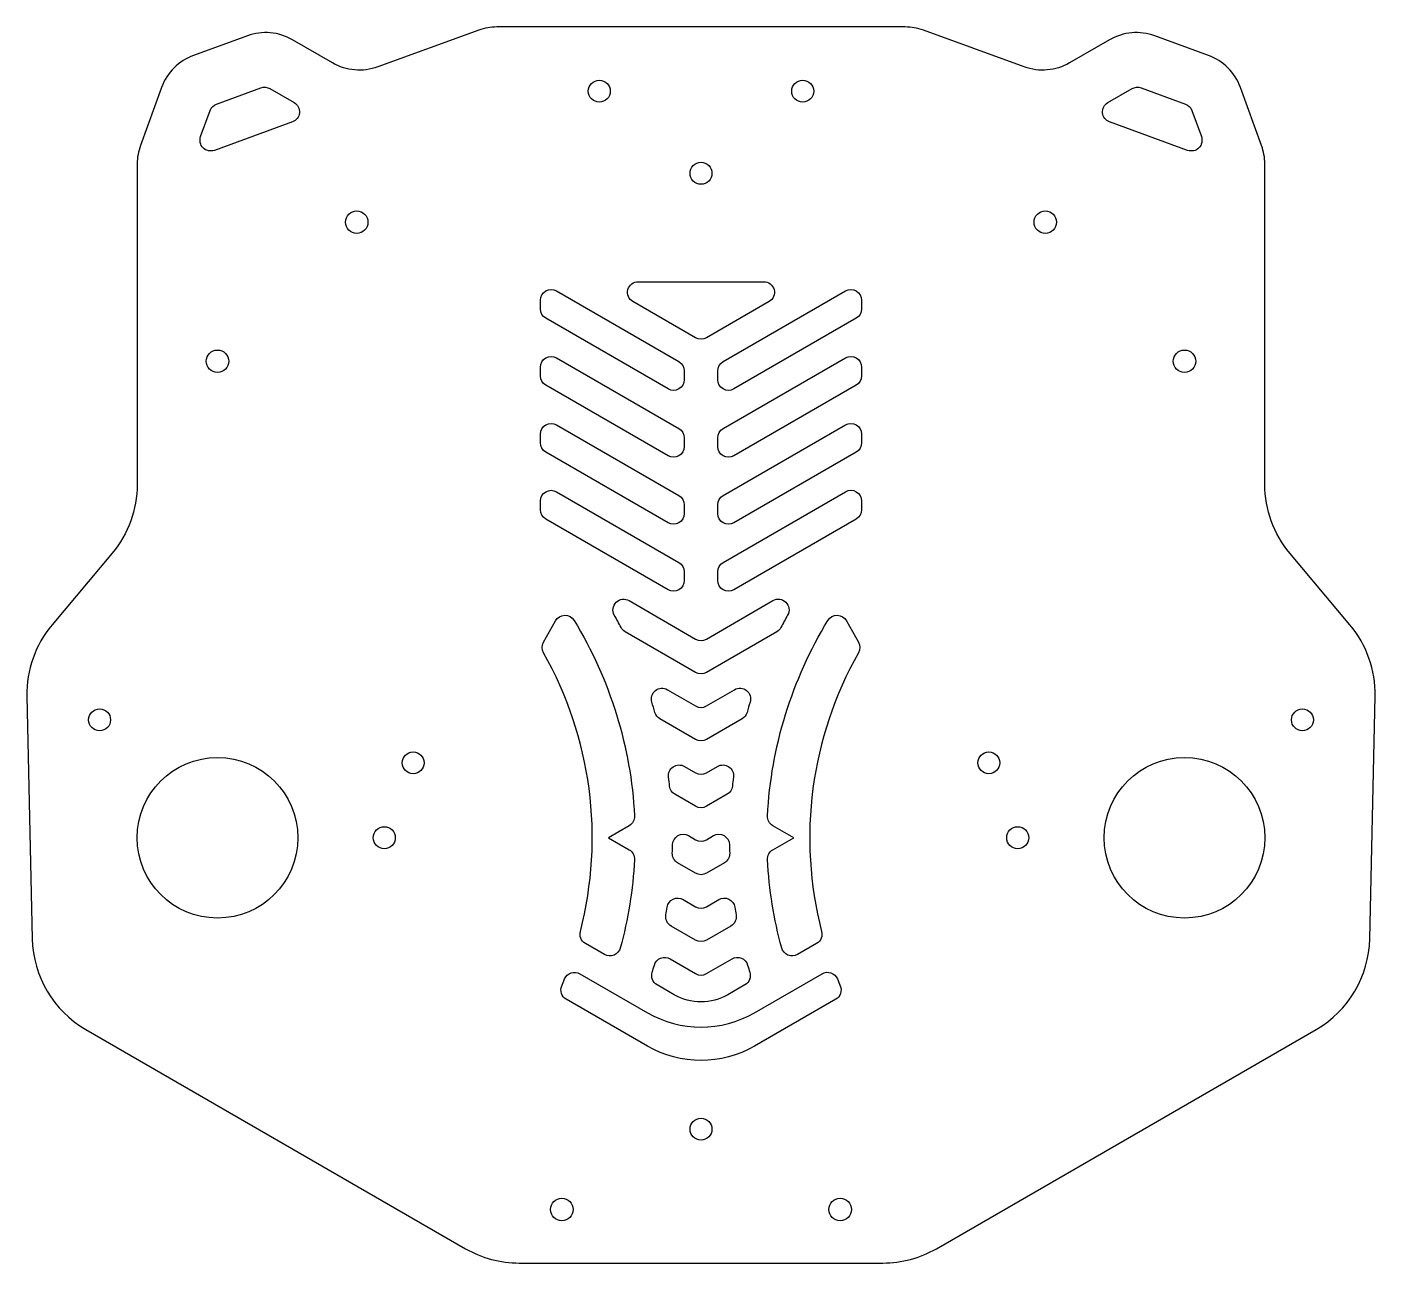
# Model space of a CAD drawing. Header units: millimetres. Extents: x -248 to 4, y 129 to 359.
import ezdxf

# ---------------------------------------------------------------- set-up
doc = ezdxf.new("R2010")
doc.units = ezdxf.units.MM
doc.layers.get('0').update_dxf_attribs({"linetype": 'CONTINUOUS'})

msp = doc.modelspace()

# ---------------------------------------------------------------- linework, layer by layer
for points in [[(-88.35, 128.6, 0.131652), (-78.35, 131.28), (-7.4, 172.24, 0.262112), (2.6, 189.13), (3.59, 234.51, 0.181956), (-1.09, 247.8), (-12.32, 261.19, -0.176327), (-17, 274.05), (-17, 333.91, 0.087489), (-17.6, 337.33), (-21.56, 348.21, 0.221695), (-27.54, 354.18), (-37.57, 357.83, 0.221695), (-45.99, 357.1), (-53.5, 352.76, -0.221695), (-61.92, 352.02), (-80.78, 358.89, 0.087489), (-84.2, 359.49), (-160.42, 359.49, 0.087489), (-163.84, 358.89), (-182.7, 352.02, -0.221695), (-191.12, 352.76), (-198.63, 357.1, 0.221695), (-207.05, 357.83), (-217.08, 354.18, 0.221695), (-223.06, 348.21), (-227.02, 337.33, 0.087489), (-227.62, 333.91), (-227.62, 274.05, -0.176327), (-232.3, 261.19), (-243.53, 247.8, 0.181956), (-248.21, 234.51), (-247.22, 189.13, 0.262112), (-237.22, 172.24), (-166.27, 131.28, 0.131652), (-156.27, 128.6)], [(-212.79, 345.1), (-204.51, 348.12, -0.221695), (-202.83, 347.97), (-198.3, 345.36, -0.63707), (-198.62, 341.75), (-213.21, 336.44, -0.63707), (-215.77, 339), (-213.98, 343.91, -0.221695)], [(-46.32, 345.36), (-41.8, 347.97, -0.221695), (-40.11, 348.12), (-31.83, 345.1, -0.221695), (-30.64, 343.91), (-28.85, 339, -0.63707), (-31.42, 336.44), (-46, 341.75, -0.63707)], [(-152.31, 306.81), (-152.31, 308.44, -0.57735), (-149.31, 310.17), (-126.44, 296.97, -0.267942), (-125.44, 295.24), (-125.44, 293.6, -0.577359), (-128.44, 291.87), (-151.31, 305.08, -0.267949)], [(-109.6, 308.18), (-121.31, 301.41, -0.267963), (-123.31, 301.41), (-135.02, 308.18, -0.767317), (-134.02, 311.91), (-110.6, 311.91, -0.767317)], [(-93.31, 305.08), (-116.19, 291.87, -0.577359), (-119.19, 293.6), (-119.19, 295.24, -0.267942), (-118.19, 296.97), (-95.31, 310.18, -0.57735), (-92.31, 308.44), (-92.31, 306.81, -0.267949)], [(-152.31, 294.31), (-152.31, 295.94, -0.57735), (-149.31, 297.67), (-126.44, 284.47, -0.267942), (-125.44, 282.74), (-125.44, 281.1, -0.577359), (-128.44, 279.37), (-151.31, 292.58, -0.267949)], [(-93.31, 292.58), (-116.19, 279.37, -0.577359), (-119.19, 281.1), (-119.19, 282.74, -0.267942), (-118.19, 284.47), (-95.31, 297.68, -0.57735), (-92.31, 295.94), (-92.31, 294.31, -0.267949)], [(-152.31, 281.81), (-152.31, 283.44, -0.57735), (-149.31, 285.17), (-126.44, 271.97, -0.267942), (-125.44, 270.23), (-125.44, 268.6, -0.577359), (-128.44, 266.87), (-151.31, 280.08, -0.267949)], [(-93.31, 280.08), (-116.19, 266.87, -0.577359), (-119.19, 268.6), (-119.19, 270.24, -0.267942), (-118.19, 271.97), (-95.31, 285.18, -0.57735), (-92.31, 283.44), (-92.31, 281.81, -0.267949)], [(-152.31, 269.31), (-152.31, 270.94, -0.57735), (-149.31, 272.67), (-126.44, 259.47, -0.267942), (-125.44, 257.73), (-125.44, 256.1, -0.577359), (-128.44, 254.37), (-151.31, 267.58, -0.267949)], [(-93.31, 267.58), (-116.19, 254.37, -0.577359), (-119.19, 256.1), (-119.19, 257.73, -0.267942), (-118.19, 259.47), (-95.31, 272.68, -0.57735), (-92.31, 270.94), (-92.31, 269.31, -0.267949)], [(-123.31, 245.16, 0.267963), (-121.31, 245.16), (-108.87, 252.35, -0.762504), (-106.13, 249.64, 0.00775), (-107.38, 247.32, -0.142648), (-108.15, 246.51), (-121.31, 238.91, -0.267963), (-123.31, 238.91), (-136.47, 246.51, -0.142666), (-137.24, 247.32, 0.00775), (-138.5, 249.63, -0.762476), (-135.75, 252.34)], [(-135.73, 210.29), (-139.62, 208.04), (-135.73, 205.79, -0.282042), (-134.73, 203.95, -0.053772), (-137.39, 187.44, -0.49144), (-140.32, 186.23), (-143.91, 188.3, -0.33692), (-144.85, 190.54, 0.194629), (-151.74, 242.59, -0.263636), (-151.75, 244.56), (-149.47, 248.58, -0.572319), (-146.02, 248.64, -0.124395), (-134.73, 212.12, -0.282042)], [(-92.88, 242.59, 0.194629), (-99.78, 190.54, -0.33692), (-100.71, 188.3), (-104.3, 186.23, -0.49144), (-107.23, 187.44, -0.053772), (-109.89, 203.95, -0.282042), (-108.9, 205.79), (-105, 208.04), (-108.9, 210.29, -0.282042), (-109.89, 212.12, -0.124395), (-98.6, 248.64, -0.572319), (-95.15, 248.58), (-92.88, 244.56, -0.263636)], [(-123.31, 232.66, 0.267963), (-121.31, 232.66), (-116.05, 235.7, -0.683083), (-113.14, 233.38, 0.005915), (-113.71, 231.45, -0.194427), (-114.64, 230.27), (-121.31, 226.41, -0.267963), (-123.31, 226.41), (-129.99, 230.27, -0.194442), (-130.91, 231.45, 0.005915), (-131.49, 233.37, -0.683062), (-128.58, 235.7)], [(-123.31, 220.16, 0.267963), (-121.31, 220.16), (-119.22, 221.37, -0.622831), (-116.24, 219.37, 0.005088), (-116.45, 217.65, -0.237783), (-117.44, 216.15), (-121.31, 213.91, -0.267963), (-123.31, 213.91), (-127.18, 216.15, -0.237798), (-128.17, 217.65, 0.005088), (-128.38, 219.37, -0.622812), (-125.4, 221.37)], [(-123.31, 207.66, 0.267963), (-121.31, 207.66), (-119.99, 208.43, -0.572227), (-116.99, 206.72, 0.004623), (-116.95, 205.15, -0.277052), (-117.95, 203.35), (-121.31, 201.41, -0.267963), (-123.31, 201.41), (-126.67, 203.35, -0.277067), (-127.67, 205.15, 0.004623), (-127.63, 206.72, -0.572209), (-124.63, 208.43)], [(-123.31, 195.16, 0.267963), (-121.31, 195.16), (-118.98, 196.51, -0.527429), (-116.01, 195.08, 0.00434), (-115.77, 193.62, -0.314152), (-116.74, 191.55), (-121.31, 188.91, -0.267963), (-123.31, 188.91), (-127.88, 191.55, -0.314167), (-128.85, 193.62, 0.004341), (-128.62, 195.08, -0.527411), (-125.64, 196.51)], [(-123.31, 182.66, 0.267963), (-121.31, 182.66), (-116.52, 185.43, -0.486404), (-113.6, 184.25, 0.00417), (-113.2, 182.9, -0.350205), (-114.11, 180.57), (-117.31, 178.72, -0.267963), (-127.31, 178.72), (-130.52, 180.57, -0.350221), (-131.43, 182.9, 0.004171), (-131.02, 184.25, -0.486386), (-128.1, 185.43)], [(-132.31, 175.36, 0.267963), (-112.31, 175.36), (-99.69, 182.64, -0.455044), (-96.84, 181.67, 0.004945), (-96.31, 180.39, -0.380178), (-97.15, 177.87), (-112.31, 169.11, -0.267963), (-132.31, 169.11), (-147.48, 177.87, -0.380199), (-148.32, 180.39, 0.004945), (-147.78, 181.66, -0.455022), (-144.93, 182.64)]]:
    msp.add_lwpolyline(points, format="xyb", close=True)
for centre, radius in [((-141.31, 347.49), 2.05), ((-103.31, 347.49), 2.05), ((-122.31, 332.16), 2.05), ((-186.62, 323.04), 2.1), ((-58, 323.04), 2.1), ((-212.62, 297.04), 2.1), ((-32, 297.04), 2.1), ((-234.65, 230.06), 2.05), ((-9.97, 230.06), 2.05), ((-212.62, 208.04), 15), ((-176.08, 222.03), 2.05), ((-68.55, 222.03), 2.05), ((-32, 208.04), 15), ((-181.47, 208.04), 2.05), ((-63.15, 208.04), 2.05), ((-122.31, 153.6), 2.05), ((-148.31, 138.6), 2.1), ((-96.31, 138.6), 2.1)]:
    msp.add_circle(centre, radius)

doc.saveas('drawing.dxf')
